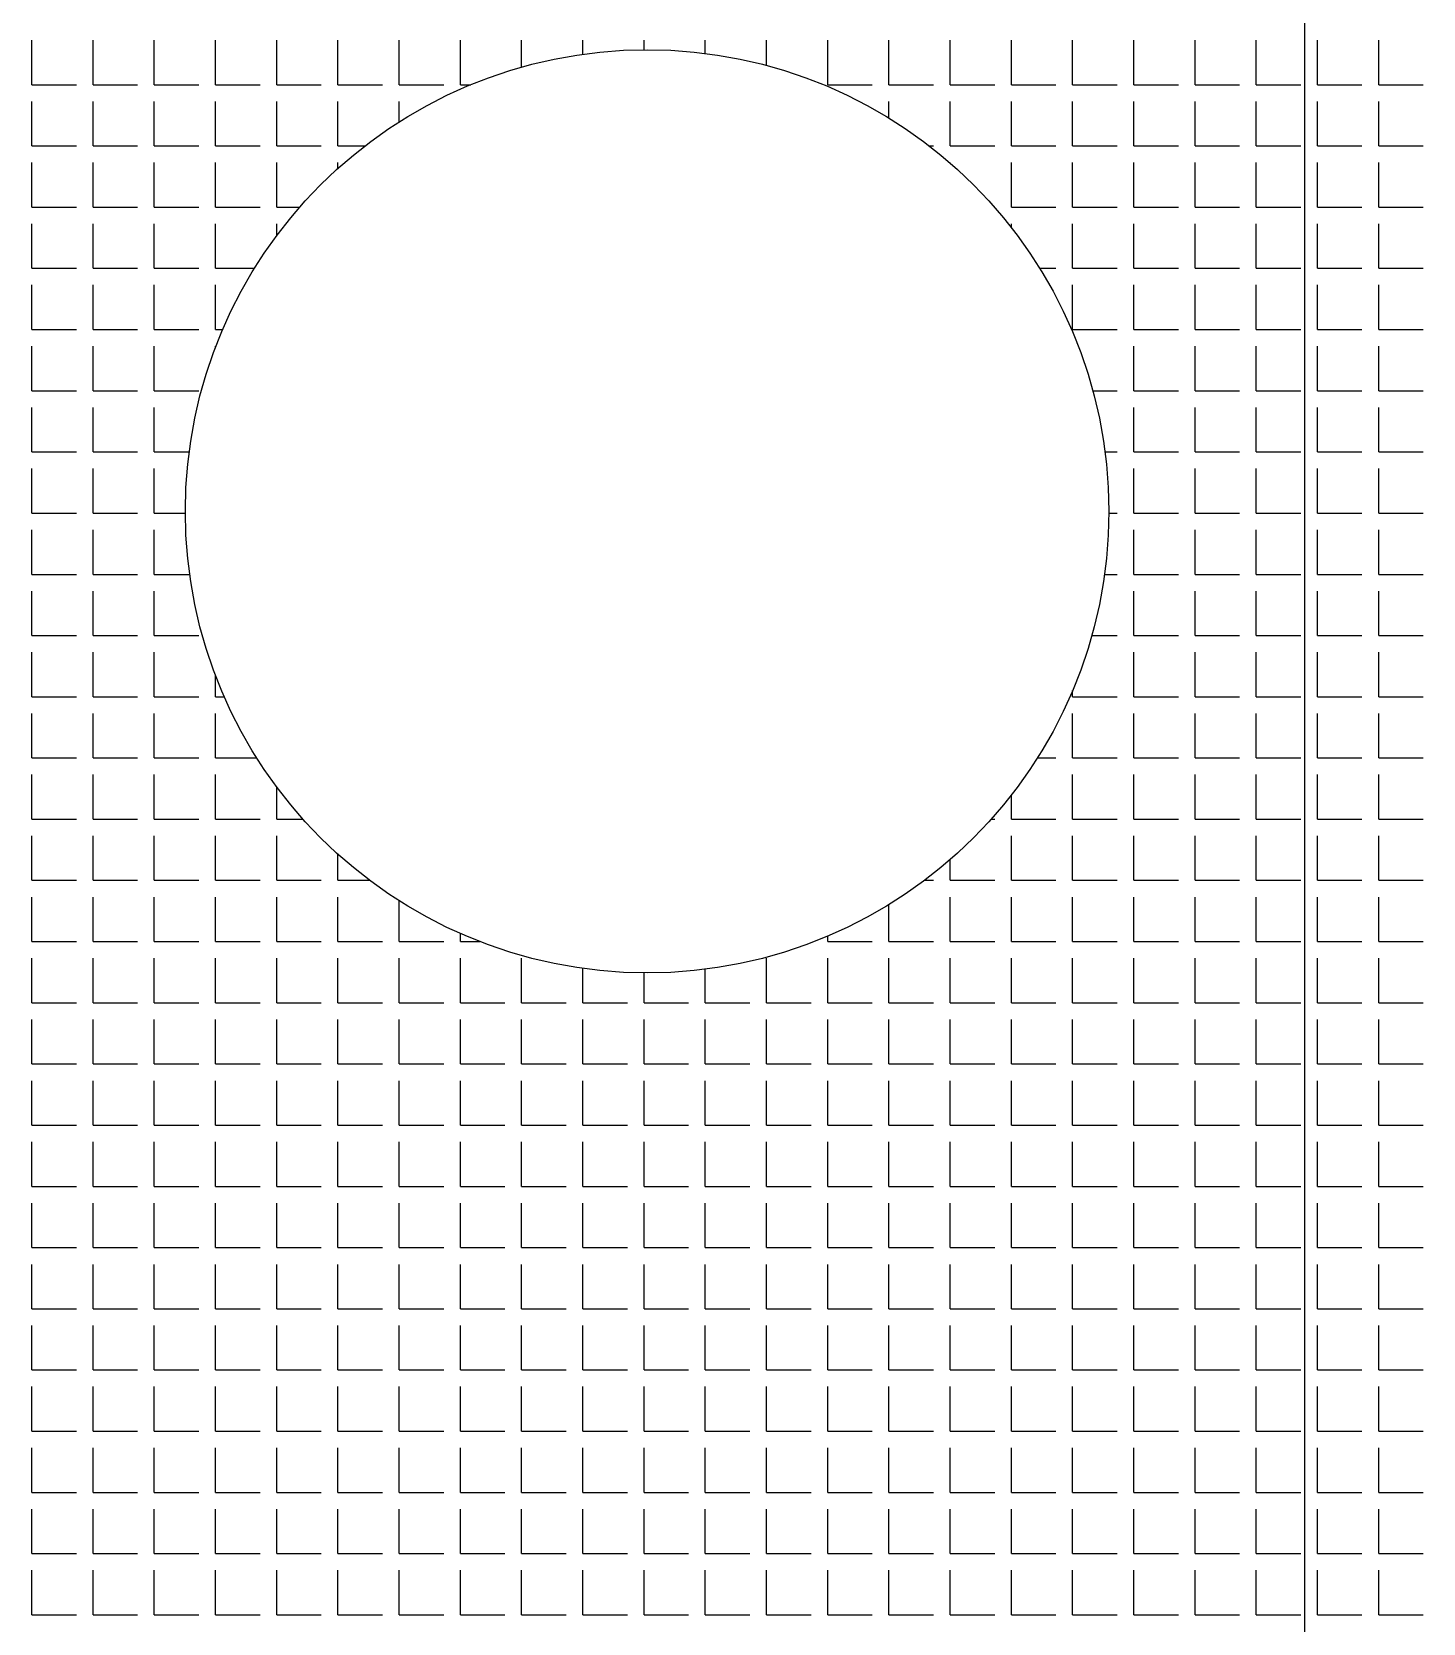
# Model space of a CAD drawing. Header units: millimetres. Extents: x -2063041 to -1932644, y 197605868 to 197643080.
# Drawn here: x -2048038.2 to -2047919.7, y 197627117.5 to 197627253.1 of the extents above; entities that cross this region are included whole.
import ezdxf

# ---------------------------------------------------------------- set-up
doc = ezdxf.new("R2010")
doc.units = ezdxf.units.MM
doc.layers.add('СКУД', color=7, linetype='Continuous')

msp = doc.modelspace()

# ---------------------------------------------------------------- linework, layer by layer
at = {"layer": 'СКУД', "color": 18, "true_color": 0x000000}
for p, q in [((-2047929.82, 197627297.71), (-2047929.82, 197626939.77)), ((-2048038.19, 197627248.56), (-2048038.19, 197627252.35)), ((-2048032.97, 197627248.56), (-2048032.97, 197627252.35)), ((-2048027.76, 197627248.56), (-2048027.76, 197627252.35)), ((-2048022.55, 197627248.56), (-2048022.55, 197627252.35)), ((-2048017.33, 197627248.56), (-2048017.33, 197627252.35)), ((-2048012.12, 197627248.56), (-2048012.12, 197627252.35)), ((-2048006.91, 197627248.56), (-2048006.91, 197627252.35)), ((-2048001.69, 197627248.56), (-2048001.69, 197627252.35)), ((-2047996.48, 197627250.06), (-2047996.48, 197627252.35)), ((-2047991.27, 197627251.16), (-2047991.27, 197627252.35)), ((-2047986.05, 197627251.54), (-2047986.05, 197627252.35)), ((-2047980.84, 197627251.23), (-2047980.84, 197627252.35)), ((-2047975.63, 197627250.2), (-2047975.63, 197627252.35)), ((-2047970.41, 197627248.56), (-2047970.41, 197627252.35)), ((-2047965.2, 197627248.56), (-2047965.2, 197627252.35)), ((-2047959.99, 197627248.56), (-2047959.99, 197627252.35)), ((-2047954.77, 197627248.56), (-2047954.77, 197627252.35)), ((-2047949.56, 197627248.56), (-2047949.56, 197627252.35)), ((-2047944.35, 197627248.56), (-2047944.35, 197627252.35)), ((-2047939.13, 197627248.56), (-2047939.13, 197627252.35)), ((-2047933.92, 197627248.56), (-2047933.92, 197627252.35)), ((-2047928.71, 197627248.56), (-2047928.71, 197627252.35)), ((-2047923.49, 197627248.56), (-2047923.49, 197627252.35)), ((-2048038.19, 197627248.56), (-2048034.39, 197627248.56)), ((-2048032.97, 197627248.56), (-2048029.18, 197627248.56)), ((-2048027.76, 197627248.56), (-2048023.97, 197627248.56)), ((-2048022.55, 197627248.56), (-2048018.75, 197627248.56)), ((-2048017.33, 197627248.56), (-2048013.54, 197627248.56)), ((-2048012.12, 197627248.56), (-2048008.33, 197627248.56)), ((-2048006.91, 197627248.56), (-2048003.11, 197627248.56)), ((-2048001.69, 197627248.56), (-2048000.81, 197627248.56)), ((-2047970.41, 197627248.56), (-2047966.62, 197627248.56)), ((-2047965.2, 197627248.56), (-2047961.41, 197627248.56)), ((-2047959.99, 197627248.56), (-2047956.19, 197627248.56)), ((-2047954.77, 197627248.56), (-2047950.98, 197627248.56)), ((-2047949.56, 197627248.56), (-2047945.77, 197627248.56)), ((-2047944.35, 197627248.56), (-2047940.55, 197627248.56)), ((-2047939.13, 197627248.56), (-2047935.34, 197627248.56)), ((-2047933.92, 197627248.56), (-2047930.13, 197627248.56)), ((-2047928.71, 197627248.56), (-2047924.91, 197627248.56)), ((-2047923.49, 197627248.56), (-2047919.7, 197627248.56)), ((-2048038.19, 197627243.35), (-2048038.19, 197627247.14)), ((-2048032.97, 197627243.35), (-2048032.97, 197627247.14)), ((-2048027.76, 197627243.35), (-2048027.76, 197627247.14)), ((-2048022.55, 197627243.35), (-2048022.55, 197627247.14)), ((-2048017.33, 197627243.35), (-2048017.33, 197627247.14)), ((-2048012.12, 197627243.35), (-2048012.12, 197627247.14)), ((-2048006.91, 197627245.39), (-2048006.91, 197627247.14)), ((-2047965.2, 197627245.72), (-2047965.2, 197627247.14)), ((-2047959.99, 197627243.35), (-2047959.99, 197627247.14)), ((-2047954.77, 197627243.35), (-2047954.77, 197627247.14)), ((-2047949.56, 197627243.35), (-2047949.56, 197627247.14)), ((-2047944.35, 197627243.35), (-2047944.35, 197627247.14)), ((-2047939.13, 197627243.35), (-2047939.13, 197627247.14)), ((-2047933.92, 197627243.35), (-2047933.92, 197627247.14)), ((-2047928.71, 197627243.35), (-2047928.71, 197627247.14)), ((-2047923.49, 197627243.35), (-2047923.49, 197627247.14)), ((-2048038.19, 197627243.35), (-2048034.39, 197627243.35)), ((-2048032.97, 197627243.35), (-2048029.18, 197627243.35)), ((-2048027.76, 197627243.35), (-2048023.97, 197627243.35)), ((-2048022.55, 197627243.35), (-2048018.75, 197627243.35)), ((-2048017.33, 197627243.35), (-2048013.54, 197627243.35)), ((-2048012.12, 197627243.35), (-2048009.82, 197627243.35)), ((-2047961.77, 197627243.35), (-2047961.41, 197627243.35)), ((-2047959.99, 197627243.35), (-2047956.19, 197627243.35)), ((-2047954.77, 197627243.35), (-2047950.98, 197627243.35)), ((-2047949.56, 197627243.35), (-2047945.77, 197627243.35)), ((-2047944.35, 197627243.35), (-2047940.55, 197627243.35)), ((-2047939.13, 197627243.35), (-2047935.34, 197627243.35)), ((-2047933.92, 197627243.35), (-2047930.13, 197627243.35)), ((-2047928.71, 197627243.35), (-2047924.91, 197627243.35)), ((-2047923.49, 197627243.35), (-2047919.7, 197627243.35)), ((-2048038.19, 197627238.13), (-2048038.19, 197627241.92)), ((-2048032.97, 197627238.13), (-2048032.97, 197627241.92)), ((-2048027.76, 197627238.13), (-2048027.76, 197627241.92)), ((-2048022.55, 197627238.13), (-2048022.55, 197627241.92)), ((-2048017.33, 197627238.13), (-2048017.33, 197627241.92)), ((-2048012.12, 197627241.43), (-2048012.12, 197627241.92)), ((-2047959.99, 197627241.89), (-2047959.99, 197627241.92)), ((-2047954.77, 197627238.13), (-2047954.77, 197627241.92)), ((-2047949.56, 197627238.13), (-2047949.56, 197627241.92)), ((-2047944.35, 197627238.13), (-2047944.35, 197627241.92)), ((-2047939.13, 197627238.13), (-2047939.13, 197627241.92)), ((-2047933.92, 197627238.13), (-2047933.92, 197627241.92)), ((-2047928.71, 197627238.13), (-2047928.71, 197627241.92)), ((-2047923.49, 197627238.13), (-2047923.49, 197627241.92)), ((-2048038.19, 197627238.13), (-2048034.39, 197627238.13)), ((-2048032.97, 197627238.13), (-2048029.18, 197627238.13)), ((-2048027.76, 197627238.13), (-2048023.97, 197627238.13)), ((-2048022.55, 197627238.13), (-2048018.75, 197627238.13)), ((-2048017.33, 197627238.13), (-2048015.37, 197627238.13)), ((-2047956.22, 197627238.13), (-2047956.19, 197627238.13)), ((-2047954.77, 197627238.13), (-2047950.98, 197627238.13)), ((-2047949.56, 197627238.13), (-2047945.77, 197627238.13)), ((-2047944.35, 197627238.13), (-2047940.55, 197627238.13)), ((-2047939.13, 197627238.13), (-2047935.34, 197627238.13)), ((-2047933.92, 197627238.13), (-2047930.13, 197627238.13)), ((-2047928.71, 197627238.13), (-2047924.91, 197627238.13)), ((-2047923.49, 197627238.13), (-2047919.7, 197627238.13)), ((-2048038.19, 197627232.92), (-2048038.19, 197627236.71)), ((-2048032.97, 197627232.92), (-2048032.97, 197627236.71)), ((-2048027.76, 197627232.92), (-2048027.76, 197627236.71)), ((-2048022.55, 197627232.92), (-2048022.55, 197627236.71)), ((-2048017.33, 197627235.7), (-2048017.33, 197627236.71)), ((-2047954.77, 197627236.38), (-2047954.77, 197627236.71)), ((-2047949.56, 197627232.92), (-2047949.56, 197627236.71)), ((-2047944.35, 197627232.92), (-2047944.35, 197627236.71)), ((-2047939.13, 197627232.92), (-2047939.13, 197627236.71)), ((-2047933.92, 197627232.92), (-2047933.92, 197627236.71)), ((-2047928.71, 197627232.92), (-2047928.71, 197627236.71)), ((-2047923.49, 197627232.92), (-2047923.49, 197627236.71)), ((-2048038.19, 197627232.92), (-2048034.39, 197627232.92)), ((-2048032.97, 197627232.92), (-2048029.18, 197627232.92)), ((-2048027.76, 197627232.92), (-2048023.97, 197627232.92)), ((-2048022.55, 197627232.92), (-2048019.22, 197627232.92)), ((-2047952.36, 197627232.92), (-2047950.98, 197627232.92)), ((-2047949.56, 197627232.92), (-2047945.77, 197627232.92)), ((-2047944.35, 197627232.92), (-2047940.55, 197627232.92)), ((-2047939.13, 197627232.92), (-2047935.34, 197627232.92)), ((-2047933.92, 197627232.92), (-2047930.13, 197627232.92)), ((-2047928.71, 197627232.92), (-2047924.91, 197627232.92)), ((-2047923.49, 197627232.92), (-2047919.7, 197627232.92)), ((-2048038.19, 197627227.71), (-2048038.19, 197627231.5)), ((-2048032.97, 197627227.71), (-2048032.97, 197627231.5)), ((-2048027.76, 197627227.71), (-2048027.76, 197627231.5)), ((-2048022.55, 197627227.71), (-2048022.55, 197627231.5)), ((-2047949.56, 197627227.71), (-2047949.56, 197627231.5)), ((-2047944.35, 197627227.71), (-2047944.35, 197627231.5)), ((-2047939.13, 197627227.71), (-2047939.13, 197627231.5)), ((-2047933.92, 197627227.71), (-2047933.92, 197627231.5)), ((-2047928.71, 197627227.71), (-2047928.71, 197627231.5)), ((-2047923.49, 197627227.71), (-2047923.49, 197627231.5)), ((-2048038.19, 197627227.71), (-2048034.39, 197627227.71)), ((-2048032.97, 197627227.71), (-2048029.18, 197627227.71)), ((-2048027.76, 197627227.71), (-2048023.97, 197627227.71)), ((-2048022.55, 197627227.71), (-2048021.93, 197627227.71)), ((-2047949.56, 197627227.71), (-2047945.77, 197627227.71)), ((-2047944.35, 197627227.71), (-2047940.55, 197627227.71)), ((-2047939.13, 197627227.71), (-2047935.34, 197627227.71)), ((-2047933.92, 197627227.71), (-2047930.13, 197627227.71)), ((-2047928.71, 197627227.71), (-2047924.91, 197627227.71)), ((-2047923.49, 197627227.71), (-2047919.7, 197627227.71)), ((-2048038.19, 197627222.49), (-2048038.19, 197627226.28)), ((-2048032.97, 197627222.49), (-2048032.97, 197627226.28)), ((-2048027.76, 197627222.49), (-2048027.76, 197627226.28)), ((-2048022.55, 197627226.19), (-2048022.55, 197627226.28)), ((-2047944.35, 197627222.49), (-2047944.35, 197627226.28)), ((-2047939.13, 197627222.49), (-2047939.13, 197627226.28)), ((-2047933.92, 197627222.49), (-2047933.92, 197627226.28)), ((-2047928.71, 197627222.49), (-2047928.71, 197627226.28)), ((-2047923.49, 197627222.49), (-2047923.49, 197627226.28)), ((-2048038.19, 197627222.49), (-2048034.39, 197627222.49)), ((-2048032.97, 197627222.49), (-2048029.18, 197627222.49)), ((-2048027.76, 197627222.49), (-2048023.97, 197627222.49)), ((-2047947.84, 197627222.49), (-2047945.77, 197627222.49)), ((-2047944.35, 197627222.49), (-2047940.55, 197627222.49)), ((-2047939.13, 197627222.49), (-2047935.34, 197627222.49)), ((-2047933.92, 197627222.49), (-2047930.13, 197627222.49)), ((-2047928.71, 197627222.49), (-2047924.91, 197627222.49)), ((-2047923.49, 197627222.49), (-2047919.7, 197627222.49)), ((-2048038.19, 197627217.28), (-2048038.19, 197627221.07)), ((-2048032.97, 197627217.28), (-2048032.97, 197627221.07)), ((-2048027.76, 197627217.28), (-2048027.76, 197627221.07)), ((-2047944.35, 197627217.28), (-2047944.35, 197627221.07)), ((-2047939.13, 197627217.28), (-2047939.13, 197627221.07)), ((-2047933.92, 197627217.28), (-2047933.92, 197627221.07)), ((-2047928.71, 197627217.28), (-2047928.71, 197627221.07)), ((-2047923.49, 197627217.28), (-2047923.49, 197627221.07)), ((-2048038.19, 197627217.28), (-2048034.39, 197627217.28)), ((-2048032.97, 197627217.28), (-2048029.18, 197627217.28)), ((-2048027.76, 197627217.28), (-2048024.79, 197627217.28)), ((-2047946.8, 197627217.28), (-2047945.77, 197627217.28)), ((-2047944.35, 197627217.28), (-2047940.55, 197627217.28)), ((-2047939.13, 197627217.28), (-2047935.34, 197627217.28)), ((-2047933.92, 197627217.28), (-2047930.13, 197627217.28)), ((-2047928.71, 197627217.28), (-2047924.91, 197627217.28)), ((-2047923.49, 197627217.28), (-2047919.7, 197627217.28)), ((-2048038.19, 197627212.07), (-2048038.19, 197627215.86)), ((-2048032.97, 197627212.07), (-2048032.97, 197627215.86)), ((-2048027.76, 197627212.07), (-2048027.76, 197627215.86)), ((-2047944.35, 197627212.07), (-2047944.35, 197627215.86)), ((-2047939.13, 197627212.07), (-2047939.13, 197627215.86)), ((-2047933.92, 197627212.07), (-2047933.92, 197627215.86)), ((-2047928.71, 197627212.07), (-2047928.71, 197627215.86)), ((-2047923.49, 197627212.07), (-2047923.49, 197627215.86)), ((-2048038.19, 197627212.07), (-2048034.39, 197627212.07)), ((-2048032.97, 197627212.07), (-2048029.18, 197627212.07)), ((-2048027.76, 197627212.07), (-2048025.11, 197627212.07)), ((-2047946.48, 197627212.07), (-2047945.77, 197627212.07)), ((-2047944.35, 197627212.07), (-2047940.55, 197627212.07)), ((-2047939.13, 197627212.07), (-2047935.34, 197627212.07)), ((-2047933.92, 197627212.07), (-2047930.13, 197627212.07)), ((-2047928.71, 197627212.07), (-2047924.91, 197627212.07)), ((-2047923.49, 197627212.07), (-2047919.7, 197627212.07)), ((-2048038.19, 197627206.85), (-2048038.19, 197627210.64)), ((-2048032.97, 197627206.85), (-2048032.97, 197627210.64)), ((-2048027.76, 197627206.85), (-2048027.76, 197627210.64)), ((-2047944.35, 197627206.85), (-2047944.35, 197627210.64)), ((-2047939.13, 197627206.85), (-2047939.13, 197627210.64)), ((-2047933.92, 197627206.85), (-2047933.92, 197627210.64)), ((-2047928.71, 197627206.85), (-2047928.71, 197627210.64)), ((-2047923.49, 197627206.85), (-2047923.49, 197627210.64)), ((-2048038.19, 197627206.85), (-2048034.39, 197627206.85)), ((-2048032.97, 197627206.85), (-2048029.18, 197627206.85)), ((-2048027.76, 197627206.85), (-2048024.74, 197627206.85)), ((-2047946.84, 197627206.85), (-2047945.77, 197627206.85)), ((-2047944.35, 197627206.85), (-2047940.55, 197627206.85)), ((-2047939.13, 197627206.85), (-2047935.34, 197627206.85)), ((-2047933.92, 197627206.85), (-2047930.13, 197627206.85)), ((-2047928.71, 197627206.85), (-2047924.91, 197627206.85)), ((-2047923.49, 197627206.85), (-2047919.7, 197627206.85)), ((-2048038.19, 197627201.64), (-2048038.19, 197627205.43)), ((-2048032.97, 197627201.64), (-2048032.97, 197627205.43)), ((-2048027.76, 197627201.64), (-2048027.76, 197627205.43)), ((-2047944.35, 197627201.64), (-2047944.35, 197627205.43)), ((-2047939.13, 197627201.64), (-2047939.13, 197627205.43)), ((-2047933.92, 197627201.64), (-2047933.92, 197627205.43)), ((-2047928.71, 197627201.64), (-2047928.71, 197627205.43)), ((-2047923.49, 197627201.64), (-2047923.49, 197627205.43)), ((-2048038.19, 197627201.64), (-2048034.39, 197627201.64)), ((-2048032.97, 197627201.64), (-2048029.18, 197627201.64)), ((-2048027.76, 197627201.64), (-2048023.97, 197627201.64)), ((-2047947.93, 197627201.64), (-2047945.77, 197627201.64)), ((-2047944.35, 197627201.64), (-2047940.55, 197627201.64)), ((-2047939.13, 197627201.64), (-2047935.34, 197627201.64)), ((-2047933.92, 197627201.64), (-2047930.13, 197627201.64)), ((-2047928.71, 197627201.64), (-2047924.91, 197627201.64)), ((-2047923.49, 197627201.64), (-2047919.7, 197627201.64)), ((-2048038.19, 197627196.43), (-2048038.19, 197627200.22)), ((-2048032.97, 197627196.43), (-2048032.97, 197627200.22)), ((-2048027.76, 197627196.43), (-2048027.76, 197627200.22)), ((-2047944.35, 197627196.43), (-2047944.35, 197627200.22)), ((-2047939.13, 197627196.43), (-2047939.13, 197627200.22)), ((-2047933.92, 197627196.43), (-2047933.92, 197627200.22)), ((-2047928.71, 197627196.43), (-2047928.71, 197627200.22)), ((-2047923.49, 197627196.43), (-2047923.49, 197627200.22)), ((-2048022.55, 197627196.43), (-2048022.55, 197627198.25)), ((-2047949.56, 197627196.43), (-2047949.56, 197627196.96)), ((-2048038.19, 197627196.43), (-2048034.39, 197627196.43)), ((-2048032.97, 197627196.43), (-2048029.18, 197627196.43)), ((-2048027.76, 197627196.43), (-2048023.97, 197627196.43)), ((-2048022.55, 197627196.43), (-2048021.8, 197627196.43)), ((-2047949.56, 197627196.43), (-2047945.77, 197627196.43)), ((-2047944.35, 197627196.43), (-2047940.55, 197627196.43)), ((-2047939.13, 197627196.43), (-2047935.34, 197627196.43)), ((-2047933.92, 197627196.43), (-2047930.13, 197627196.43)), ((-2047928.71, 197627196.43), (-2047924.91, 197627196.43)), ((-2047923.49, 197627196.43), (-2047919.7, 197627196.43)), ((-2048038.19, 197627191.21), (-2048038.19, 197627195)), ((-2048032.97, 197627191.21), (-2048032.97, 197627195)), ((-2048027.76, 197627191.21), (-2048027.76, 197627195)), ((-2048022.55, 197627191.21), (-2048022.55, 197627195)), ((-2047949.56, 197627191.21), (-2047949.56, 197627195)), ((-2047944.35, 197627191.21), (-2047944.35, 197627195)), ((-2047939.13, 197627191.21), (-2047939.13, 197627195)), ((-2047933.92, 197627191.21), (-2047933.92, 197627195)), ((-2047928.71, 197627191.21), (-2047928.71, 197627195)), ((-2047923.49, 197627191.21), (-2047923.49, 197627195)), ((-2048038.19, 197627191.21), (-2048034.39, 197627191.21)), ((-2048032.97, 197627191.21), (-2048029.18, 197627191.21)), ((-2048027.76, 197627191.21), (-2048023.97, 197627191.21)), ((-2048022.55, 197627191.21), (-2048019.03, 197627191.21)), ((-2047952.56, 197627191.21), (-2047950.98, 197627191.21)), ((-2047949.56, 197627191.21), (-2047945.77, 197627191.21)), ((-2047944.35, 197627191.21), (-2047940.55, 197627191.21)), ((-2047939.13, 197627191.21), (-2047935.34, 197627191.21)), ((-2047933.92, 197627191.21), (-2047930.13, 197627191.21)), ((-2047928.71, 197627191.21), (-2047924.91, 197627191.21)), ((-2047923.49, 197627191.21), (-2047919.7, 197627191.21)), ((-2048038.19, 197627186), (-2048038.19, 197627189.79)), ((-2048032.97, 197627186), (-2048032.97, 197627189.79)), ((-2048027.76, 197627186), (-2048027.76, 197627189.79)), ((-2048022.55, 197627186), (-2048022.55, 197627189.79)), ((-2048017.33, 197627186), (-2048017.33, 197627188.74)), ((-2047949.56, 197627186), (-2047949.56, 197627189.79)), ((-2047944.35, 197627186), (-2047944.35, 197627189.79)), ((-2047939.13, 197627186), (-2047939.13, 197627189.79)), ((-2047933.92, 197627186), (-2047933.92, 197627189.79)), ((-2047928.71, 197627186), (-2047928.71, 197627189.79)), ((-2047923.49, 197627186), (-2047923.49, 197627189.79)), ((-2047954.77, 197627186), (-2047954.77, 197627188.06)), ((-2048038.19, 197627186), (-2048034.39, 197627186)), ((-2048032.97, 197627186), (-2048029.18, 197627186)), ((-2048027.76, 197627186), (-2048023.97, 197627186)), ((-2048022.55, 197627186), (-2048018.75, 197627186)), ((-2048017.33, 197627186), (-2048015.09, 197627186)), ((-2047956.5, 197627186), (-2047956.19, 197627186)), ((-2047954.77, 197627186), (-2047950.98, 197627186)), ((-2047949.56, 197627186), (-2047945.77, 197627186)), ((-2047944.35, 197627186), (-2047940.55, 197627186)), ((-2047939.13, 197627186), (-2047935.34, 197627186)), ((-2047933.92, 197627186), (-2047930.13, 197627186)), ((-2047928.71, 197627186), (-2047924.91, 197627186)), ((-2047923.49, 197627186), (-2047919.7, 197627186)), ((-2048038.19, 197627180.79), (-2048038.19, 197627184.58)), ((-2048032.97, 197627180.79), (-2048032.97, 197627184.58)), ((-2048027.76, 197627180.79), (-2048027.76, 197627184.58)), ((-2048022.55, 197627180.79), (-2048022.55, 197627184.58)), ((-2048017.33, 197627180.79), (-2048017.33, 197627184.58)), ((-2047954.77, 197627180.79), (-2047954.77, 197627184.58)), ((-2047949.56, 197627180.79), (-2047949.56, 197627184.58)), ((-2047944.35, 197627180.79), (-2047944.35, 197627184.58)), ((-2047939.13, 197627180.79), (-2047939.13, 197627184.58)), ((-2047933.92, 197627180.79), (-2047933.92, 197627184.58)), ((-2047928.71, 197627180.79), (-2047928.71, 197627184.58)), ((-2047923.49, 197627180.79), (-2047923.49, 197627184.58)), ((-2048012.12, 197627180.79), (-2048012.12, 197627183.02)), ((-2047959.99, 197627180.79), (-2047959.99, 197627182.56)), ((-2048038.19, 197627180.79), (-2048034.39, 197627180.79)), ((-2048032.97, 197627180.79), (-2048029.18, 197627180.79)), ((-2048027.76, 197627180.79), (-2048023.97, 197627180.79)), ((-2048022.55, 197627180.79), (-2048018.75, 197627180.79)), ((-2048017.33, 197627180.79), (-2048013.54, 197627180.79)), ((-2048012.12, 197627180.79), (-2048009.41, 197627180.79)), ((-2047962.18, 197627180.79), (-2047961.41, 197627180.79)), ((-2047959.99, 197627180.79), (-2047956.19, 197627180.79)), ((-2047954.77, 197627180.79), (-2047950.98, 197627180.79)), ((-2047949.56, 197627180.79), (-2047945.77, 197627180.79)), ((-2047944.35, 197627180.79), (-2047940.55, 197627180.79)), ((-2047939.13, 197627180.79), (-2047935.34, 197627180.79)), ((-2047933.92, 197627180.79), (-2047930.13, 197627180.79)), ((-2047928.71, 197627180.79), (-2047924.91, 197627180.79)), ((-2047923.49, 197627180.79), (-2047919.7, 197627180.79)), ((-2048038.19, 197627175.57), (-2048038.19, 197627179.36)), ((-2048032.97, 197627175.57), (-2048032.97, 197627179.36)), ((-2048027.76, 197627175.57), (-2048027.76, 197627179.36)), ((-2048022.55, 197627175.57), (-2048022.55, 197627179.36)), ((-2048017.33, 197627175.57), (-2048017.33, 197627179.36)), ((-2048012.12, 197627175.57), (-2048012.12, 197627179.36)), ((-2048006.91, 197627175.57), (-2048006.91, 197627179.05)), ((-2047959.99, 197627175.57), (-2047959.99, 197627179.36)), ((-2047954.77, 197627175.57), (-2047954.77, 197627179.36)), ((-2047949.56, 197627175.57), (-2047949.56, 197627179.36)), ((-2047944.35, 197627175.57), (-2047944.35, 197627179.36)), ((-2047939.13, 197627175.57), (-2047939.13, 197627179.36)), ((-2047933.92, 197627175.57), (-2047933.92, 197627179.36)), ((-2047928.71, 197627175.57), (-2047928.71, 197627179.36)), ((-2047923.49, 197627175.57), (-2047923.49, 197627179.36)), ((-2047965.2, 197627175.57), (-2047965.2, 197627178.73)), ((-2048038.19, 197627175.57), (-2048034.39, 197627175.57)), ((-2048032.97, 197627175.57), (-2048029.18, 197627175.57)), ((-2048027.76, 197627175.57), (-2048023.97, 197627175.57)), ((-2048022.55, 197627175.57), (-2048018.75, 197627175.57)), ((-2048017.33, 197627175.57), (-2048013.54, 197627175.57)), ((-2048012.12, 197627175.57), (-2048008.33, 197627175.57)), ((-2048006.91, 197627175.57), (-2048003.11, 197627175.57)), ((-2048001.69, 197627175.57), (-2048001.69, 197627176.26)), ((-2048001.69, 197627175.57), (-2048000.03, 197627175.57)), ((-2047970.41, 197627175.57), (-2047970.41, 197627176.04)), ((-2047970.41, 197627175.57), (-2047966.62, 197627175.57)), ((-2047965.2, 197627175.57), (-2047961.41, 197627175.57)), ((-2047959.99, 197627175.57), (-2047956.19, 197627175.57)), ((-2047954.77, 197627175.57), (-2047950.98, 197627175.57)), ((-2047949.56, 197627175.57), (-2047945.77, 197627175.57)), ((-2047944.35, 197627175.57), (-2047940.55, 197627175.57)), ((-2047939.13, 197627175.57), (-2047935.34, 197627175.57)), ((-2047933.92, 197627175.57), (-2047930.13, 197627175.57)), ((-2047928.71, 197627175.57), (-2047924.91, 197627175.57)), ((-2047923.49, 197627175.57), (-2047919.7, 197627175.57)), ((-2048038.19, 197627170.36), (-2048038.19, 197627174.15)), ((-2048032.97, 197627170.36), (-2048032.97, 197627174.15)), ((-2048027.76, 197627170.36), (-2048027.76, 197627174.15)), ((-2048022.55, 197627170.36), (-2048022.55, 197627174.15)), ((-2048017.33, 197627170.36), (-2048017.33, 197627174.15)), ((-2048012.12, 197627170.36), (-2048012.12, 197627174.15)), ((-2048006.91, 197627170.36), (-2048006.91, 197627174.15)), ((-2048001.69, 197627170.36), (-2048001.69, 197627174.15)), ((-2047996.48, 197627170.36), (-2047996.48, 197627174.15)), ((-2047975.63, 197627170.36), (-2047975.63, 197627174.15)), ((-2047970.41, 197627170.36), (-2047970.41, 197627174.15)), ((-2047965.2, 197627170.36), (-2047965.2, 197627174.15)), ((-2047959.99, 197627170.36), (-2047959.99, 197627174.15)), ((-2047954.77, 197627170.36), (-2047954.77, 197627174.15)), ((-2047949.56, 197627170.36), (-2047949.56, 197627174.15)), ((-2047944.35, 197627170.36), (-2047944.35, 197627174.15)), ((-2047939.13, 197627170.36), (-2047939.13, 197627174.15)), ((-2047933.92, 197627170.36), (-2047933.92, 197627174.15)), ((-2047928.71, 197627170.36), (-2047928.71, 197627174.15)), ((-2047923.49, 197627170.36), (-2047923.49, 197627174.15)), ((-2047991.27, 197627170.36), (-2047991.27, 197627173.29)), ((-2047986.05, 197627170.36), (-2047986.05, 197627172.9)), ((-2047980.84, 197627170.36), (-2047980.84, 197627173.22)), ((-2048038.19, 197627170.36), (-2048034.39, 197627170.36)), ((-2048032.97, 197627170.36), (-2048029.18, 197627170.36)), ((-2048027.76, 197627170.36), (-2048023.97, 197627170.36)), ((-2048022.55, 197627170.36), (-2048018.75, 197627170.36)), ((-2048017.33, 197627170.36), (-2048013.54, 197627170.36)), ((-2048012.12, 197627170.36), (-2048008.33, 197627170.36)), ((-2048006.91, 197627170.36), (-2048003.11, 197627170.36)), ((-2048001.69, 197627170.36), (-2047997.9, 197627170.36)), ((-2047996.48, 197627170.36), (-2047992.69, 197627170.36)), ((-2047991.27, 197627170.36), (-2047987.47, 197627170.36)), ((-2047986.05, 197627170.36), (-2047982.26, 197627170.36)), ((-2047980.84, 197627170.36), (-2047977.05, 197627170.36)), ((-2047975.63, 197627170.36), (-2047971.83, 197627170.36)), ((-2047970.41, 197627170.36), (-2047966.62, 197627170.36)), ((-2047965.2, 197627170.36), (-2047961.41, 197627170.36)), ((-2047959.99, 197627170.36), (-2047956.19, 197627170.36)), ((-2047954.77, 197627170.36), (-2047950.98, 197627170.36)), ((-2047949.56, 197627170.36), (-2047945.77, 197627170.36)), ((-2047944.35, 197627170.36), (-2047940.55, 197627170.36)), ((-2047939.13, 197627170.36), (-2047935.34, 197627170.36)), ((-2047933.92, 197627170.36), (-2047930.13, 197627170.36)), ((-2047928.71, 197627170.36), (-2047924.91, 197627170.36)), ((-2047923.49, 197627170.36), (-2047919.7, 197627170.36)), ((-2048038.19, 197627165.15), (-2048038.19, 197627168.94)), ((-2048032.97, 197627165.15), (-2048032.97, 197627168.94)), ((-2048027.76, 197627165.15), (-2048027.76, 197627168.94)), ((-2048022.55, 197627165.15), (-2048022.55, 197627168.94)), ((-2048017.33, 197627165.15), (-2048017.33, 197627168.94)), ((-2048012.12, 197627165.15), (-2048012.12, 197627168.94)), ((-2048006.91, 197627165.15), (-2048006.91, 197627168.94)), ((-2048001.69, 197627165.15), (-2048001.69, 197627168.94)), ((-2047996.48, 197627165.15), (-2047996.48, 197627168.94)), ((-2047991.27, 197627165.15), (-2047991.27, 197627168.94)), ((-2047986.05, 197627165.15), (-2047986.05, 197627168.94)), ((-2047980.84, 197627165.15), (-2047980.84, 197627168.94)), ((-2047975.63, 197627165.15), (-2047975.63, 197627168.94)), ((-2047970.41, 197627165.15), (-2047970.41, 197627168.94)), ((-2047965.2, 197627165.15), (-2047965.2, 197627168.94)), ((-2047959.99, 197627165.15), (-2047959.99, 197627168.94)), ((-2047954.77, 197627165.15), (-2047954.77, 197627168.94)), ((-2047949.56, 197627165.15), (-2047949.56, 197627168.94)), ((-2047944.35, 197627165.15), (-2047944.35, 197627168.94)), ((-2047939.13, 197627165.15), (-2047939.13, 197627168.94)), ((-2047933.92, 197627165.15), (-2047933.92, 197627168.94)), ((-2047928.71, 197627165.15), (-2047928.71, 197627168.94)), ((-2047923.49, 197627165.15), (-2047923.49, 197627168.94)), ((-2048038.19, 197627165.15), (-2048034.39, 197627165.15)), ((-2048032.97, 197627165.15), (-2048029.18, 197627165.15)), ((-2048027.76, 197627165.15), (-2048023.97, 197627165.15)), ((-2048022.55, 197627165.15), (-2048018.75, 197627165.15)), ((-2048017.33, 197627165.15), (-2048013.54, 197627165.15)), ((-2048012.12, 197627165.15), (-2048008.33, 197627165.15)), ((-2048006.91, 197627165.15), (-2048003.11, 197627165.15)), ((-2048001.69, 197627165.15), (-2047997.9, 197627165.15)), ((-2047996.48, 197627165.15), (-2047992.69, 197627165.15)), ((-2047991.27, 197627165.15), (-2047987.47, 197627165.15)), ((-2047986.05, 197627165.15), (-2047982.26, 197627165.15)), ((-2047980.84, 197627165.15), (-2047977.05, 197627165.15)), ((-2047975.63, 197627165.15), (-2047971.83, 197627165.15)), ((-2047970.41, 197627165.15), (-2047966.62, 197627165.15)), ((-2047965.2, 197627165.15), (-2047961.41, 197627165.15)), ((-2047959.99, 197627165.15), (-2047956.19, 197627165.15)), ((-2047954.77, 197627165.15), (-2047950.98, 197627165.15)), ((-2047949.56, 197627165.15), (-2047945.77, 197627165.15)), ((-2047944.35, 197627165.15), (-2047940.55, 197627165.15)), ((-2047939.13, 197627165.15), (-2047935.34, 197627165.15)), ((-2047933.92, 197627165.15), (-2047930.13, 197627165.15)), ((-2047928.71, 197627165.15), (-2047924.91, 197627165.15)), ((-2047923.49, 197627165.15), (-2047919.7, 197627165.15)), ((-2048038.19, 197627159.93), (-2048038.19, 197627163.72)), ((-2048032.97, 197627159.93), (-2048032.97, 197627163.72)), ((-2048027.76, 197627159.93), (-2048027.76, 197627163.72)), ((-2048022.55, 197627159.93), (-2048022.55, 197627163.72)), ((-2048017.33, 197627159.93), (-2048017.33, 197627163.72)), ((-2048012.12, 197627159.93), (-2048012.12, 197627163.72)), ((-2048006.91, 197627159.93), (-2048006.91, 197627163.72)), ((-2048001.69, 197627159.93), (-2048001.69, 197627163.72)), ((-2047996.48, 197627159.93), (-2047996.48, 197627163.72)), ((-2047991.27, 197627159.93), (-2047991.27, 197627163.72)), ((-2047986.05, 197627159.93), (-2047986.05, 197627163.72)), ((-2047980.84, 197627159.93), (-2047980.84, 197627163.72)), ((-2047975.63, 197627159.93), (-2047975.63, 197627163.72)), ((-2047970.41, 197627159.93), (-2047970.41, 197627163.72)), ((-2047965.2, 197627159.93), (-2047965.2, 197627163.72)), ((-2047959.99, 197627159.93), (-2047959.99, 197627163.72)), ((-2047954.77, 197627159.93), (-2047954.77, 197627163.72)), ((-2047949.56, 197627159.93), (-2047949.56, 197627163.72)), ((-2047944.35, 197627159.93), (-2047944.35, 197627163.72)), ((-2047939.13, 197627159.93), (-2047939.13, 197627163.72)), ((-2047933.92, 197627159.93), (-2047933.92, 197627163.72)), ((-2047928.71, 197627159.93), (-2047928.71, 197627163.72)), ((-2047923.49, 197627159.93), (-2047923.49, 197627163.72)), ((-2048038.19, 197627159.93), (-2048034.39, 197627159.93)), ((-2048032.97, 197627159.93), (-2048029.18, 197627159.93)), ((-2048027.76, 197627159.93), (-2048023.97, 197627159.93)), ((-2048022.55, 197627159.93), (-2048018.75, 197627159.93)), ((-2048017.33, 197627159.93), (-2048013.54, 197627159.93)), ((-2048012.12, 197627159.93), (-2048008.33, 197627159.93)), ((-2048006.91, 197627159.93), (-2048003.11, 197627159.93)), ((-2048001.69, 197627159.93), (-2047997.9, 197627159.93)), ((-2047996.48, 197627159.93), (-2047992.69, 197627159.93)), ((-2047991.27, 197627159.93), (-2047987.47, 197627159.93)), ((-2047986.05, 197627159.93), (-2047982.26, 197627159.93)), ((-2047980.84, 197627159.93), (-2047977.05, 197627159.93)), ((-2047975.63, 197627159.93), (-2047971.83, 197627159.93)), ((-2047970.41, 197627159.93), (-2047966.62, 197627159.93)), ((-2047965.2, 197627159.93), (-2047961.41, 197627159.93)), ((-2047959.99, 197627159.93), (-2047956.19, 197627159.93)), ((-2047954.77, 197627159.93), (-2047950.98, 197627159.93)), ((-2047949.56, 197627159.93), (-2047945.77, 197627159.93)), ((-2047944.35, 197627159.93), (-2047940.55, 197627159.93)), ((-2047939.13, 197627159.93), (-2047935.34, 197627159.93)), ((-2047933.92, 197627159.93), (-2047930.13, 197627159.93)), ((-2047928.71, 197627159.93), (-2047924.91, 197627159.93)), ((-2047923.49, 197627159.93), (-2047919.7, 197627159.93)), ((-2048038.19, 197627154.72), (-2048038.19, 197627158.51)), ((-2048032.97, 197627154.72), (-2048032.97, 197627158.51)), ((-2048027.76, 197627154.72), (-2048027.76, 197627158.51)), ((-2048022.55, 197627154.72), (-2048022.55, 197627158.51)), ((-2048017.33, 197627154.72), (-2048017.33, 197627158.51)), ((-2048012.12, 197627154.72), (-2048012.12, 197627158.51)), ((-2048006.91, 197627154.72), (-2048006.91, 197627158.51)), ((-2048001.69, 197627154.72), (-2048001.69, 197627158.51)), ((-2047996.48, 197627154.72), (-2047996.48, 197627158.51)), ((-2047991.27, 197627154.72), (-2047991.27, 197627158.51)), ((-2047986.05, 197627154.72), (-2047986.05, 197627158.51)), ((-2047980.84, 197627154.72), (-2047980.84, 197627158.51)), ((-2047975.63, 197627154.72), (-2047975.63, 197627158.51)), ((-2047970.41, 197627154.72), (-2047970.41, 197627158.51)), ((-2047965.2, 197627154.72), (-2047965.2, 197627158.51)), ((-2047959.99, 197627154.72), (-2047959.99, 197627158.51)), ((-2047954.77, 197627154.72), (-2047954.77, 197627158.51)), ((-2047949.56, 197627154.72), (-2047949.56, 197627158.51)), ((-2047944.35, 197627154.72), (-2047944.35, 197627158.51)), ((-2047939.13, 197627154.72), (-2047939.13, 197627158.51)), ((-2047933.92, 197627154.72), (-2047933.92, 197627158.51)), ((-2047928.71, 197627154.72), (-2047928.71, 197627158.51)), ((-2047923.49, 197627154.72), (-2047923.49, 197627158.51)), ((-2048038.19, 197627154.72), (-2048034.39, 197627154.72)), ((-2048032.97, 197627154.72), (-2048029.18, 197627154.72)), ((-2048027.76, 197627154.72), (-2048023.97, 197627154.72)), ((-2048022.55, 197627154.72), (-2048018.75, 197627154.72)), ((-2048017.33, 197627154.72), (-2048013.54, 197627154.72)), ((-2048012.12, 197627154.72), (-2048008.33, 197627154.72)), ((-2048006.91, 197627154.72), (-2048003.11, 197627154.72)), ((-2048001.69, 197627154.72), (-2047997.9, 197627154.72)), ((-2047996.48, 197627154.72), (-2047992.69, 197627154.72)), ((-2047991.27, 197627154.72), (-2047987.47, 197627154.72)), ((-2047986.05, 197627154.72), (-2047982.26, 197627154.72)), ((-2047980.84, 197627154.72), (-2047977.05, 197627154.72)), ((-2047975.63, 197627154.72), (-2047971.83, 197627154.72)), ((-2047970.41, 197627154.72), (-2047966.62, 197627154.72)), ((-2047965.2, 197627154.72), (-2047961.41, 197627154.72)), ((-2047959.99, 197627154.72), (-2047956.19, 197627154.72)), ((-2047954.77, 197627154.72), (-2047950.98, 197627154.72)), ((-2047949.56, 197627154.72), (-2047945.77, 197627154.72)), ((-2047944.35, 197627154.72), (-2047940.55, 197627154.72)), ((-2047939.13, 197627154.72), (-2047935.34, 197627154.72)), ((-2047933.92, 197627154.72), (-2047930.13, 197627154.72)), ((-2047928.71, 197627154.72), (-2047924.91, 197627154.72)), ((-2047923.49, 197627154.72), (-2047919.7, 197627154.72)), ((-2048038.19, 197627149.51), (-2048038.19, 197627153.3)), ((-2048032.97, 197627149.51), (-2048032.97, 197627153.3)), ((-2048027.76, 197627149.51), (-2048027.76, 197627153.3)), ((-2048022.55, 197627149.51), (-2048022.55, 197627153.3)), ((-2048017.33, 197627149.51), (-2048017.33, 197627153.3)), ((-2048012.12, 197627149.51), (-2048012.12, 197627153.3)), ((-2048006.91, 197627149.51), (-2048006.91, 197627153.3)), ((-2048001.69, 197627149.51), (-2048001.69, 197627153.3)), ((-2047996.48, 197627149.51), (-2047996.48, 197627153.3)), ((-2047991.27, 197627149.51), (-2047991.27, 197627153.3)), ((-2047986.05, 197627149.51), (-2047986.05, 197627153.3)), ((-2047980.84, 197627149.51), (-2047980.84, 197627153.3)), ((-2047975.63, 197627149.51), (-2047975.63, 197627153.3)), ((-2047970.41, 197627149.51), (-2047970.41, 197627153.3)), ((-2047965.2, 197627149.51), (-2047965.2, 197627153.3)), ((-2047959.99, 197627149.51), (-2047959.99, 197627153.3)), ((-2047954.77, 197627149.51), (-2047954.77, 197627153.3)), ((-2047949.56, 197627149.51), (-2047949.56, 197627153.3)), ((-2047944.35, 197627149.51), (-2047944.35, 197627153.3)), ((-2047939.13, 197627149.51), (-2047939.13, 197627153.3)), ((-2047933.92, 197627149.51), (-2047933.92, 197627153.3)), ((-2047928.71, 197627149.51), (-2047928.71, 197627153.3)), ((-2047923.49, 197627149.51), (-2047923.49, 197627153.3)), ((-2048038.19, 197627149.51), (-2048034.39, 197627149.51)), ((-2048032.97, 197627149.51), (-2048029.18, 197627149.51)), ((-2048027.76, 197627149.51), (-2048023.97, 197627149.51)), ((-2048022.55, 197627149.51), (-2048018.75, 197627149.51)), ((-2048017.33, 197627149.51), (-2048013.54, 197627149.51)), ((-2048012.12, 197627149.51), (-2048008.33, 197627149.51)), ((-2048006.91, 197627149.51), (-2048003.11, 197627149.51)), ((-2048001.69, 197627149.51), (-2047997.9, 197627149.51)), ((-2047996.48, 197627149.51), (-2047992.69, 197627149.51)), ((-2047991.27, 197627149.51), (-2047987.47, 197627149.51)), ((-2047986.05, 197627149.51), (-2047982.26, 197627149.51)), ((-2047980.84, 197627149.51), (-2047977.05, 197627149.51)), ((-2047975.63, 197627149.51), (-2047971.83, 197627149.51)), ((-2047970.41, 197627149.51), (-2047966.62, 197627149.51)), ((-2047965.2, 197627149.51), (-2047961.41, 197627149.51)), ((-2047959.99, 197627149.51), (-2047956.19, 197627149.51)), ((-2047954.77, 197627149.51), (-2047950.98, 197627149.51)), ((-2047949.56, 197627149.51), (-2047945.77, 197627149.51)), ((-2047944.35, 197627149.51), (-2047940.55, 197627149.51)), ((-2047939.13, 197627149.51), (-2047935.34, 197627149.51)), ((-2047933.92, 197627149.51), (-2047930.13, 197627149.51)), ((-2047928.71, 197627149.51), (-2047924.91, 197627149.51)), ((-2047923.49, 197627149.51), (-2047919.7, 197627149.51)), ((-2048038.19, 197627144.29), (-2048038.19, 197627148.08)), ((-2048032.97, 197627144.29), (-2048032.97, 197627148.08)), ((-2048027.76, 197627144.29), (-2048027.76, 197627148.08)), ((-2048022.55, 197627144.29), (-2048022.55, 197627148.08)), ((-2048017.33, 197627144.29), (-2048017.33, 197627148.08)), ((-2048012.12, 197627144.29), (-2048012.12, 197627148.08)), ((-2048006.91, 197627144.29), (-2048006.91, 197627148.08)), ((-2048001.69, 197627144.29), (-2048001.69, 197627148.08)), ((-2047996.48, 197627144.29), (-2047996.48, 197627148.08)), ((-2047991.27, 197627144.29), (-2047991.27, 197627148.08)), ((-2047986.05, 197627144.29), (-2047986.05, 197627148.08)), ((-2047980.84, 197627144.29), (-2047980.84, 197627148.08)), ((-2047975.63, 197627144.29), (-2047975.63, 197627148.08)), ((-2047970.41, 197627144.29), (-2047970.41, 197627148.08)), ((-2047965.2, 197627144.29), (-2047965.2, 197627148.08)), ((-2047959.99, 197627144.29), (-2047959.99, 197627148.08)), ((-2047954.77, 197627144.29), (-2047954.77, 197627148.08)), ((-2047949.56, 197627144.29), (-2047949.56, 197627148.08)), ((-2047944.35, 197627144.29), (-2047944.35, 197627148.08)), ((-2047939.13, 197627144.29), (-2047939.13, 197627148.08)), ((-2047933.92, 197627144.29), (-2047933.92, 197627148.08)), ((-2047928.71, 197627144.29), (-2047928.71, 197627148.08)), ((-2047923.49, 197627144.29), (-2047923.49, 197627148.08)), ((-2048038.19, 197627144.29), (-2048034.39, 197627144.29)), ((-2048032.97, 197627144.29), (-2048029.18, 197627144.29)), ((-2048027.76, 197627144.29), (-2048023.97, 197627144.29)), ((-2048022.55, 197627144.29), (-2048018.75, 197627144.29)), ((-2048017.33, 197627144.29), (-2048013.54, 197627144.29)), ((-2048012.12, 197627144.29), (-2048008.33, 197627144.29)), ((-2048006.91, 197627144.29), (-2048003.11, 197627144.29)), ((-2048001.69, 197627144.29), (-2047997.9, 197627144.29)), ((-2047996.48, 197627144.29), (-2047992.69, 197627144.29)), ((-2047991.27, 197627144.29), (-2047987.47, 197627144.29)), ((-2047986.05, 197627144.29), (-2047982.26, 197627144.29)), ((-2047980.84, 197627144.29), (-2047977.05, 197627144.29)), ((-2047975.63, 197627144.29), (-2047971.83, 197627144.29)), ((-2047970.41, 197627144.29), (-2047966.62, 197627144.29)), ((-2047965.2, 197627144.29), (-2047961.41, 197627144.29)), ((-2047959.99, 197627144.29), (-2047956.19, 197627144.29)), ((-2047954.77, 197627144.29), (-2047950.98, 197627144.29)), ((-2047949.56, 197627144.29), (-2047945.77, 197627144.29)), ((-2047944.35, 197627144.29), (-2047940.55, 197627144.29)), ((-2047939.13, 197627144.29), (-2047935.34, 197627144.29)), ((-2047933.92, 197627144.29), (-2047930.13, 197627144.29)), ((-2047928.71, 197627144.29), (-2047924.91, 197627144.29)), ((-2047923.49, 197627144.29), (-2047919.7, 197627144.29)), ((-2048038.19, 197627139.08), (-2048038.19, 197627142.87)), ((-2048032.97, 197627139.08), (-2048032.97, 197627142.87)), ((-2048027.76, 197627139.08), (-2048027.76, 197627142.87)), ((-2048022.55, 197627139.08), (-2048022.55, 197627142.87)), ((-2048017.33, 197627139.08), (-2048017.33, 197627142.87)), ((-2048012.12, 197627139.08), (-2048012.12, 197627142.87)), ((-2048006.91, 197627139.08), (-2048006.91, 197627142.87)), ((-2048001.69, 197627139.08), (-2048001.69, 197627142.87)), ((-2047996.48, 197627139.08), (-2047996.48, 197627142.87)), ((-2047991.27, 197627139.08), (-2047991.27, 197627142.87)), ((-2047986.05, 197627139.08), (-2047986.05, 197627142.87)), ((-2047980.84, 197627139.08), (-2047980.84, 197627142.87)), ((-2047975.63, 197627139.08), (-2047975.63, 197627142.87)), ((-2047970.41, 197627139.08), (-2047970.41, 197627142.87)), ((-2047965.2, 197627139.08), (-2047965.2, 197627142.87)), ((-2047959.99, 197627139.08), (-2047959.99, 197627142.87)), ((-2047954.77, 197627139.08), (-2047954.77, 197627142.87)), ((-2047949.56, 197627139.08), (-2047949.56, 197627142.87)), ((-2047944.35, 197627139.08), (-2047944.35, 197627142.87)), ((-2047939.13, 197627139.08), (-2047939.13, 197627142.87)), ((-2047933.92, 197627139.08), (-2047933.92, 197627142.87)), ((-2047928.71, 197627139.08), (-2047928.71, 197627142.87)), ((-2047923.49, 197627139.08), (-2047923.49, 197627142.87)), ((-2048038.19, 197627139.08), (-2048034.39, 197627139.08)), ((-2048032.97, 197627139.08), (-2048029.18, 197627139.08)), ((-2048027.76, 197627139.08), (-2048023.97, 197627139.08)), ((-2048022.55, 197627139.08), (-2048018.75, 197627139.08)), ((-2048017.33, 197627139.08), (-2048013.54, 197627139.08)), ((-2048012.12, 197627139.08), (-2048008.33, 197627139.08)), ((-2048006.91, 197627139.08), (-2048003.11, 197627139.08)), ((-2048001.69, 197627139.08), (-2047997.9, 197627139.08)), ((-2047996.48, 197627139.08), (-2047992.69, 197627139.08)), ((-2047991.27, 197627139.08), (-2047987.47, 197627139.08)), ((-2047986.05, 197627139.08), (-2047982.26, 197627139.08)), ((-2047980.84, 197627139.08), (-2047977.05, 197627139.08)), ((-2047975.63, 197627139.08), (-2047971.83, 197627139.08)), ((-2047970.41, 197627139.08), (-2047966.62, 197627139.08)), ((-2047965.2, 197627139.08), (-2047961.41, 197627139.08)), ((-2047959.99, 197627139.08), (-2047956.19, 197627139.08)), ((-2047954.77, 197627139.08), (-2047950.98, 197627139.08)), ((-2047949.56, 197627139.08), (-2047945.77, 197627139.08)), ((-2047944.35, 197627139.08), (-2047940.55, 197627139.08)), ((-2047939.13, 197627139.08), (-2047935.34, 197627139.08)), ((-2047933.92, 197627139.08), (-2047930.13, 197627139.08)), ((-2047928.71, 197627139.08), (-2047924.91, 197627139.08)), ((-2047923.49, 197627139.08), (-2047919.7, 197627139.08)), ((-2048038.19, 197627133.87), (-2048038.19, 197627137.66)), ((-2048032.97, 197627133.87), (-2048032.97, 197627137.66)), ((-2048027.76, 197627133.87), (-2048027.76, 197627137.66)), ((-2048022.55, 197627133.87), (-2048022.55, 197627137.66)), ((-2048017.33, 197627133.87), (-2048017.33, 197627137.66)), ((-2048012.12, 197627133.87), (-2048012.12, 197627137.66)), ((-2048006.91, 197627133.87), (-2048006.91, 197627137.66)), ((-2048001.69, 197627133.87), (-2048001.69, 197627137.66)), ((-2047996.48, 197627133.87), (-2047996.48, 197627137.66)), ((-2047991.27, 197627133.87), (-2047991.27, 197627137.66)), ((-2047986.05, 197627133.87), (-2047986.05, 197627137.66)), ((-2047980.84, 197627133.87), (-2047980.84, 197627137.66)), ((-2047975.63, 197627133.87), (-2047975.63, 197627137.66)), ((-2047970.41, 197627133.87), (-2047970.41, 197627137.66)), ((-2047965.2, 197627133.87), (-2047965.2, 197627137.66)), ((-2047959.99, 197627133.87), (-2047959.99, 197627137.66)), ((-2047954.77, 197627133.87), (-2047954.77, 197627137.66)), ((-2047949.56, 197627133.87), (-2047949.56, 197627137.66)), ((-2047944.35, 197627133.87), (-2047944.35, 197627137.66)), ((-2047939.13, 197627133.87), (-2047939.13, 197627137.66)), ((-2047933.92, 197627133.87), (-2047933.92, 197627137.66)), ((-2047928.71, 197627133.87), (-2047928.71, 197627137.66)), ((-2047923.49, 197627133.87), (-2047923.49, 197627137.66)), ((-2048038.19, 197627133.87), (-2048034.39, 197627133.87)), ((-2048032.97, 197627133.87), (-2048029.18, 197627133.87)), ((-2048027.76, 197627133.87), (-2048023.97, 197627133.87)), ((-2048022.55, 197627133.87), (-2048018.75, 197627133.87)), ((-2048017.33, 197627133.87), (-2048013.54, 197627133.87)), ((-2048012.12, 197627133.87), (-2048008.33, 197627133.87)), ((-2048006.91, 197627133.87), (-2048003.11, 197627133.87)), ((-2048001.69, 197627133.87), (-2047997.9, 197627133.87)), ((-2047996.48, 197627133.87), (-2047992.69, 197627133.87)), ((-2047991.27, 197627133.87), (-2047987.47, 197627133.87)), ((-2047986.05, 197627133.87), (-2047982.26, 197627133.87)), ((-2047980.84, 197627133.87), (-2047977.05, 197627133.87)), ((-2047975.63, 197627133.87), (-2047971.83, 197627133.87)), ((-2047970.41, 197627133.87), (-2047966.62, 197627133.87)), ((-2047965.2, 197627133.87), (-2047961.41, 197627133.87)), ((-2047959.99, 197627133.87), (-2047956.19, 197627133.87)), ((-2047954.77, 197627133.87), (-2047950.98, 197627133.87)), ((-2047949.56, 197627133.87), (-2047945.77, 197627133.87)), ((-2047944.35, 197627133.87), (-2047940.55, 197627133.87)), ((-2047939.13, 197627133.87), (-2047935.34, 197627133.87)), ((-2047933.92, 197627133.87), (-2047930.13, 197627133.87)), ((-2047928.71, 197627133.87), (-2047924.91, 197627133.87)), ((-2047923.49, 197627133.87), (-2047919.7, 197627133.87)), ((-2048038.19, 197627128.65), (-2048038.19, 197627132.44)), ((-2048032.97, 197627128.65), (-2048032.97, 197627132.44)), ((-2048027.76, 197627128.65), (-2048027.76, 197627132.44)), ((-2048022.55, 197627128.65), (-2048022.55, 197627132.44)), ((-2048017.33, 197627128.65), (-2048017.33, 197627132.44)), ((-2048012.12, 197627128.65), (-2048012.12, 197627132.44)), ((-2048006.91, 197627128.65), (-2048006.91, 197627132.44)), ((-2048001.69, 197627128.65), (-2048001.69, 197627132.44)), ((-2047996.48, 197627128.65), (-2047996.48, 197627132.44)), ((-2047991.27, 197627128.65), (-2047991.27, 197627132.44)), ((-2047986.05, 197627128.65), (-2047986.05, 197627132.44)), ((-2047980.84, 197627128.65), (-2047980.84, 197627132.44)), ((-2047975.63, 197627128.65), (-2047975.63, 197627132.44)), ((-2047970.41, 197627128.65), (-2047970.41, 197627132.44)), ((-2047965.2, 197627128.65), (-2047965.2, 197627132.44)), ((-2047959.99, 197627128.65), (-2047959.99, 197627132.44)), ((-2047954.77, 197627128.65), (-2047954.77, 197627132.44)), ((-2047949.56, 197627128.65), (-2047949.56, 197627132.44)), ((-2047944.35, 197627128.65), (-2047944.35, 197627132.44)), ((-2047939.13, 197627128.65), (-2047939.13, 197627132.44)), ((-2047933.92, 197627128.65), (-2047933.92, 197627132.44)), ((-2047928.71, 197627128.65), (-2047928.71, 197627132.44)), ((-2047923.49, 197627128.65), (-2047923.49, 197627132.44)), ((-2048038.19, 197627128.65), (-2048034.39, 197627128.65)), ((-2048032.97, 197627128.65), (-2048029.18, 197627128.65)), ((-2048027.76, 197627128.65), (-2048023.97, 197627128.65)), ((-2048022.55, 197627128.65), (-2048018.75, 197627128.65)), ((-2048017.33, 197627128.65), (-2048013.54, 197627128.65)), ((-2048012.12, 197627128.65), (-2048008.33, 197627128.65)), ((-2048006.91, 197627128.65), (-2048003.11, 197627128.65)), ((-2048001.69, 197627128.65), (-2047997.9, 197627128.65)), ((-2047996.48, 197627128.65), (-2047992.69, 197627128.65)), ((-2047991.27, 197627128.65), (-2047987.47, 197627128.65)), ((-2047986.05, 197627128.65), (-2047982.26, 197627128.65)), ((-2047980.84, 197627128.65), (-2047977.05, 197627128.65)), ((-2047975.63, 197627128.65), (-2047971.83, 197627128.65)), ((-2047970.41, 197627128.65), (-2047966.62, 197627128.65)), ((-2047965.2, 197627128.65), (-2047961.41, 197627128.65)), ((-2047959.99, 197627128.65), (-2047956.19, 197627128.65)), ((-2047954.77, 197627128.65), (-2047950.98, 197627128.65)), ((-2047949.56, 197627128.65), (-2047945.77, 197627128.65)), ((-2047944.35, 197627128.65), (-2047940.55, 197627128.65)), ((-2047939.13, 197627128.65), (-2047935.34, 197627128.65)), ((-2047933.92, 197627128.65), (-2047930.13, 197627128.65)), ((-2047928.71, 197627128.65), (-2047924.91, 197627128.65)), ((-2047923.49, 197627128.65), (-2047919.7, 197627128.65)), ((-2048038.19, 197627123.44), (-2048038.19, 197627127.23)), ((-2048032.97, 197627123.44), (-2048032.97, 197627127.23)), ((-2048027.76, 197627123.44), (-2048027.76, 197627127.23)), ((-2048022.55, 197627123.44), (-2048022.55, 197627127.23)), ((-2048017.33, 197627123.44), (-2048017.33, 197627127.23)), ((-2048012.12, 197627123.44), (-2048012.12, 197627127.23)), ((-2048006.91, 197627123.44), (-2048006.91, 197627127.23)), ((-2048001.69, 197627123.44), (-2048001.69, 197627127.23)), ((-2047996.48, 197627123.44), (-2047996.48, 197627127.23)), ((-2047991.27, 197627123.44), (-2047991.27, 197627127.23)), ((-2047986.05, 197627123.44), (-2047986.05, 197627127.23)), ((-2047980.84, 197627123.44), (-2047980.84, 197627127.23)), ((-2047975.63, 197627123.44), (-2047975.63, 197627127.23)), ((-2047970.41, 197627123.44), (-2047970.41, 197627127.23)), ((-2047965.2, 197627123.44), (-2047965.2, 197627127.23)), ((-2047959.99, 197627123.44), (-2047959.99, 197627127.23)), ((-2047954.77, 197627123.44), (-2047954.77, 197627127.23)), ((-2047949.56, 197627123.44), (-2047949.56, 197627127.23)), ((-2047944.35, 197627123.44), (-2047944.35, 197627127.23)), ((-2047939.13, 197627123.44), (-2047939.13, 197627127.23)), ((-2047933.92, 197627123.44), (-2047933.92, 197627127.23)), ((-2047928.71, 197627123.44), (-2047928.71, 197627127.23)), ((-2047923.49, 197627123.44), (-2047923.49, 197627127.23)), ((-2048038.19, 197627123.44), (-2048034.39, 197627123.44)), ((-2048032.97, 197627123.44), (-2048029.18, 197627123.44)), ((-2048027.76, 197627123.44), (-2048023.97, 197627123.44)), ((-2048022.55, 197627123.44), (-2048018.75, 197627123.44)), ((-2048017.33, 197627123.44), (-2048013.54, 197627123.44)), ((-2048012.12, 197627123.44), (-2048008.33, 197627123.44)), ((-2048006.91, 197627123.44), (-2048003.11, 197627123.44)), ((-2048001.69, 197627123.44), (-2047997.9, 197627123.44)), ((-2047996.48, 197627123.44), (-2047992.69, 197627123.44)), ((-2047991.27, 197627123.44), (-2047987.47, 197627123.44)), ((-2047986.05, 197627123.44), (-2047982.26, 197627123.44)), ((-2047980.84, 197627123.44), (-2047977.05, 197627123.44)), ((-2047975.63, 197627123.44), (-2047971.83, 197627123.44)), ((-2047970.41, 197627123.44), (-2047966.62, 197627123.44)), ((-2047965.2, 197627123.44), (-2047961.41, 197627123.44)), ((-2047959.99, 197627123.44), (-2047956.19, 197627123.44)), ((-2047954.77, 197627123.44), (-2047950.98, 197627123.44)), ((-2047949.56, 197627123.44), (-2047945.77, 197627123.44)), ((-2047944.35, 197627123.44), (-2047940.55, 197627123.44)), ((-2047939.13, 197627123.44), (-2047935.34, 197627123.44)), ((-2047933.92, 197627123.44), (-2047930.13, 197627123.44)), ((-2047928.71, 197627123.44), (-2047924.91, 197627123.44)), ((-2047923.49, 197627123.44), (-2047919.7, 197627123.44)), ((-2048038.19, 197627118.23), (-2048038.19, 197627122.02)), ((-2048032.97, 197627118.23), (-2048032.97, 197627122.02)), ((-2048027.76, 197627118.23), (-2048027.76, 197627122.02)), ((-2048022.55, 197627118.23), (-2048022.55, 197627122.02)), ((-2048017.33, 197627118.23), (-2048017.33, 197627122.02)), ((-2048012.12, 197627118.23), (-2048012.12, 197627122.02)), ((-2048006.91, 197627118.23), (-2048006.91, 197627122.02)), ((-2048001.69, 197627118.23), (-2048001.69, 197627122.02)), ((-2047996.48, 197627118.23), (-2047996.48, 197627122.02)), ((-2047991.27, 197627118.23), (-2047991.27, 197627122.02)), ((-2047986.05, 197627118.23), (-2047986.05, 197627122.02)), ((-2047980.84, 197627118.23), (-2047980.84, 197627122.02)), ((-2047975.63, 197627118.23), (-2047975.63, 197627122.02)), ((-2047970.41, 197627118.23), (-2047970.41, 197627122.02)), ((-2047965.2, 197627118.23), (-2047965.2, 197627122.02)), ((-2047959.99, 197627118.23), (-2047959.99, 197627122.02)), ((-2047954.77, 197627118.23), (-2047954.77, 197627122.02)), ((-2047949.56, 197627118.23), (-2047949.56, 197627122.02)), ((-2047944.35, 197627118.23), (-2047944.35, 197627122.02)), ((-2047939.13, 197627118.23), (-2047939.13, 197627122.02)), ((-2047933.92, 197627118.23), (-2047933.92, 197627122.02)), ((-2047928.71, 197627118.23), (-2047928.71, 197627122.02)), ((-2047923.49, 197627118.23), (-2047923.49, 197627122.02)), ((-2048038.19, 197627118.23), (-2048034.39, 197627118.23)), ((-2048032.97, 197627118.23), (-2048029.18, 197627118.23)), ((-2048027.76, 197627118.23), (-2048023.97, 197627118.23)), ((-2048022.55, 197627118.23), (-2048018.75, 197627118.23)), ((-2048017.33, 197627118.23), (-2048013.54, 197627118.23)), ((-2048012.12, 197627118.23), (-2048008.33, 197627118.23)), ((-2048006.91, 197627118.23), (-2048003.11, 197627118.23)), ((-2048001.69, 197627118.23), (-2047997.9, 197627118.23)), ((-2047996.48, 197627118.23), (-2047992.69, 197627118.23)), ((-2047991.27, 197627118.23), (-2047987.47, 197627118.23)), ((-2047986.05, 197627118.23), (-2047982.26, 197627118.23)), ((-2047980.84, 197627118.23), (-2047977.05, 197627118.23)), ((-2047975.63, 197627118.23), (-2047971.83, 197627118.23)), ((-2047970.41, 197627118.23), (-2047966.62, 197627118.23)), ((-2047965.2, 197627118.23), (-2047961.41, 197627118.23)), ((-2047959.99, 197627118.23), (-2047956.19, 197627118.23)), ((-2047954.77, 197627118.23), (-2047950.98, 197627118.23)), ((-2047949.56, 197627118.23), (-2047945.77, 197627118.23)), ((-2047944.35, 197627118.23), (-2047940.55, 197627118.23)), ((-2047939.13, 197627118.23), (-2047935.34, 197627118.23)), ((-2047933.92, 197627118.23), (-2047930.13, 197627118.23)), ((-2047928.71, 197627118.23), (-2047924.91, 197627118.23)), ((-2047923.49, 197627118.23), (-2047919.7, 197627118.23))]:
    msp.add_line(p, q, dxfattribs=at)
msp.add_circle((-2047985.79, 197627212.22), 39.32, dxfattribs=at)

doc.saveas('drawing.dxf')
